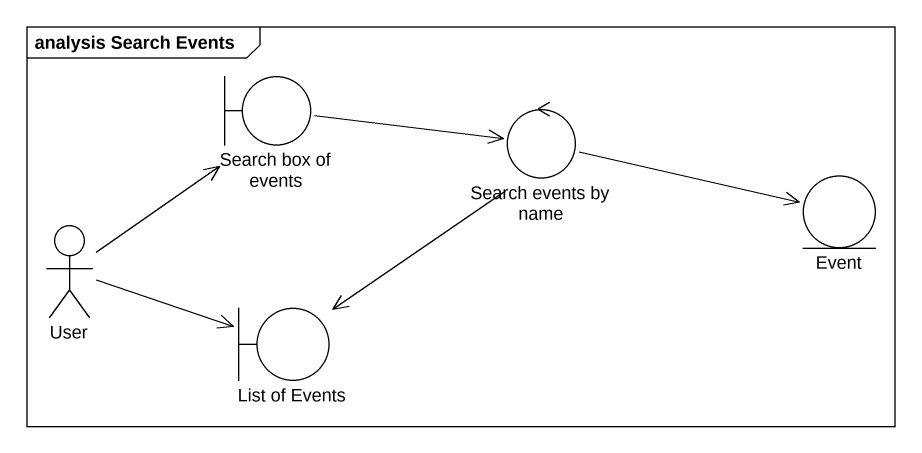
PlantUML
@startuml
mainframe analysis Search Events
boundary "Search box of events" as Search_box_of_events
control "Search events by name" as Search_events_by_name
entity Event
actor User
boundary "List of Events" as List_of_Events
Search_box_of_events -right-> Search_events_by_name
Search_events_by_name -right-> Event
Search_events_by_name --> List_of_Events
User -up-> Search_box_of_events
User -right-> List_of_Events
@enduml
